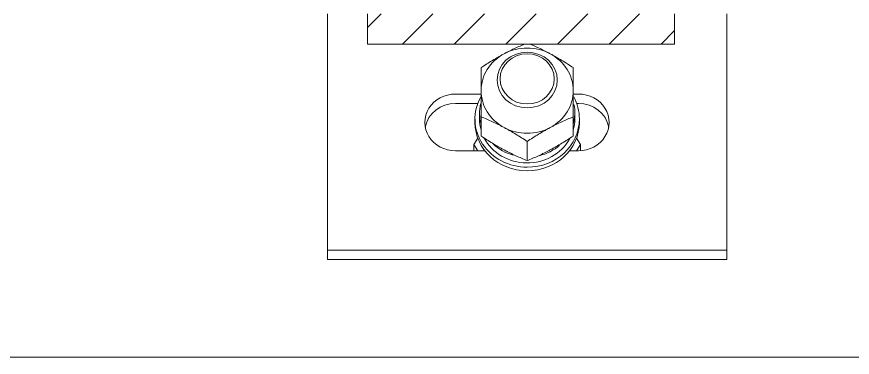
# Model space of a CAD drawing. Header units: millimetres. Extents: x 0 to 2970, y 0 to 2245.
# Drawn here: x 772.2 to 1044.4, y 476.1 to 586.9 of the extents above; entities that cross this region are included whole.
import ezdxf

# ---------------------------------------------------------------- set-up
doc = ezdxf.new("R2010")
doc.units = ezdxf.units.MM
doc.layers.add('1', color=7, linetype='Continuous', true_color=0xffffff)
doc.layers.add('170', color=7, linetype='Continuous', true_color=0xffffff)

msp = doc.modelspace()

# ---------------------------------------------------------------- hatches: boundary and pattern name
at = {"layer": '1', "linetype": 'Continuous', "lineweight": 18}
h = msp.add_hatch(dxfattribs=at)
h.set_pattern_fill('ANSI31', color=4, scale=3.75, angle=360, style=0)
h.paths.add_polyline_path([(886.48, 577.96), (886.48, 587.8), (986.48, 587.8), (986.48, 577.96)], flags=0)

# ---------------------------------------------------------------- linework, layer by layer
at = {"layer": '1', "color": 7, "linetype": 'Continuous', "lineweight": 18}
for p, q in [((873.48, 510.91), (873.48, 587.81)), ((886.48, 577.96), (886.48, 587.8)), ((986.48, 587.8), (986.48, 577.96)), ((1003.48, 587.81), (1003.48, 510.91)), ((886.48, 577.96), (986.48, 577.96)), ((923.48, 561.72), (915.16, 561.72)), ((955.16, 561.72), (953.48, 561.72)), ((922.37, 558.66), (915.16, 558.66)), ((955.16, 558.66), (954.58, 558.66)), ((922.96, 555.54), (922.96, 553.63)), ((954, 553.63), (954, 555.54)), ((921.48, 553.63), (921.48, 552.48)), ((923.48, 554.3), (923.48, 548.06)), ((953.48, 554.3), (953.48, 548.06)), ((955.48, 552.48), (955.48, 553.63)), ((922.42, 547.32), (921.16, 545.29)), ((955.8, 545.29), (954.53, 547.32)), ((921.16, 545.29), (922.43, 543.24)), ((921.16, 543.24), (921.16, 545.29)), ((938.48, 546.3), (938.48, 540.05)), ((954.52, 543.24), (955.8, 545.29)), ((955.8, 543.26), (955.8, 545.29)), ((915.16, 543.24), (924.73, 543.24)), ((952.22, 543.24), (955.16, 543.24)), ((873.48, 507.85), (873.48, 510.91)), ((1003.48, 510.91), (873.48, 510.91)), ((1003.48, 507.85), (1003.48, 510.91)), ((1003.48, 507.85), (873.48, 507.85))]:
    msp.add_line(p, q, dxfattribs=at)
for centre, major_axis, start_param, end_param in [((938.48, 562.81), (15, 0), 1.047198, 2.094395), ((938.48, 562.81), (15, 0), 2.094395, 3.141593), ((938.48, 562.81), (15, 0), 0, 1.047198), ((915.16, 552.48), (-10, 0), 4.712389, 7.853982), ((938.48, 553.63), (17, 0), 2.665052, 4.712389), ((938.48, 562.81), (15, 0), 3.141593, 4.18879), ((938.48, 562.81), (15, 0), 5.235988, 6.283185), ((938.48, 553.63), (17, 0), 0, 0.471141), ((955.16, 552.48), (-10, 0), 1.570796, 4.712389), ((915.16, 549.42), (-10, 0), 4.712389, 6.116779), ((938.48, 555.54), (15.52, 0), 2.929372, 3.401218), ((938.48, 555.54), (15.52, 0), 6.023568, 6.477916), ((955.16, 549.42), (-10, 0), 3.307999, 4.712389), ((938.48, 552.48), (17, 0), 3.141593, 4.712389), ((938.48, 553.63), (15.52, 0), 3.141607, 3.401204), ((938.48, 553.63), (17, 0), 4.712389, 6.283185), ((938.48, 552.48), (17, 0), 4.712389, 6.283185), ((938.48, 553.63), (15.52, 0), 6.023574, 6.283171), ((938.48, 562.81), (15, 0), 4.18879, 5.235988), ((938.48, 553.63), (15.52, 0), 3.591672, 5.809489), ((938.48, 555.54), (15.52, 0), 3.916662, 4.415374), ((938.48, 555.54), (15.52, 0), 4.965717, 5.461082)]:
    msp.add_ellipse(centre, major_axis=major_axis, ratio=0.92388, start_param=start_param, end_param=end_param, dxfattribs=at)
for centre, major_axis in [((938.48, 566.27), (9.81, 0)), ((938.48, 566.64), (-8.83, 0))]:
    msp.add_ellipse(centre, major_axis=major_axis, ratio=0.92388, dxfattribs=at)
for points, knots in [([(930.98, 574.82), (931.14, 574.9), (931.3, 574.99), (931.54, 575.11), (931.62, 575.15), (931.77, 575.24), (932.17, 575.44), (932.57, 575.64), (933.52, 576.11), (934.15, 576.41), (935.4, 576.99), (936.02, 577.27), (936.98, 577.68), (937.33, 577.83), (937.68, 577.98)], [0, 0, 0, 0, 0.070056, 0.070056, 0.105084, 0.105084, 0.140112, 0.280225, 0.280225, 0.56045, 0.56045, 0.840675, 0.840675, 1, 1, 1, 1]), ([(939.27, 577.98), (940.23, 577.58), (941.21, 577.15), (942.81, 576.41), (943.44, 576.11), (944.39, 575.64), (944.7, 575.48), (945.34, 575.15), (945.66, 574.99), (945.98, 574.82)], [0, 0, 0, 0, 0.440011, 0.440011, 0.720006, 0.720006, 0.860003, 0.860003, 1, 1, 1, 1]), ([(923.48, 570.3), (924.7, 571.11), (925.94, 571.9), (927.81, 573.04), (928.44, 573.4), (929.39, 573.94), (929.7, 574.12), (930.34, 574.47), (930.66, 574.65), (930.98, 574.82)], [0, 0, 0, 0, 0.5, 0.5, 0.75, 0.75, 0.875, 0.875, 1, 1, 1, 1]), ([(945.98, 574.82), (946.14, 574.73), (946.3, 574.65), (946.54, 574.52), (946.62, 574.47), (946.77, 574.38), (947.17, 574.17), (947.57, 573.94), (948.52, 573.4), (949.15, 573.03), (950.4, 572.28), (951.02, 571.89), (952.25, 571.11), (952.87, 570.71), (953.48, 570.3)], [0, 0, 0, 0, 0.0625, 0.0625, 0.09375, 0.09375, 0.125, 0.25, 0.25, 0.5, 0.5, 0.75, 0.75, 1, 1, 1, 1]), ([(923.48, 562.81), (923.48, 563.15), (923.48, 563.82), (923.48, 564.49), (923.48, 564.9), (923.48, 564.98), (923.48, 565.14), (923.48, 565.39), (923.48, 565.95), (923.48, 566.42), (923.48, 567.36), (923.48, 567.97), (923.48, 569.15), (923.48, 569.73), (923.48, 570.3)], [0, 0, 0, 0, 0.125, 0.25, 0.25, 0.28125, 0.28125, 0.3125, 0.375, 0.5, 0.5, 0.75, 0.75, 1, 1, 1, 1]), ([(953.48, 562.81), (953.48, 563.15), (953.48, 563.82), (953.48, 564.49), (953.48, 564.9), (953.48, 564.98), (953.48, 565.14), (953.48, 565.39), (953.48, 565.95), (953.48, 566.42), (953.48, 567.36), (953.48, 567.97), (953.48, 569.15), (953.48, 569.73), (953.48, 570.3)], [0, 0, 0, 0, 0.125, 0.25, 0.25, 0.28125, 0.28125, 0.3125, 0.375, 0.5, 0.5, 0.75, 0.75, 1, 1, 1, 1]), ([(923.48, 554.3), (923.48, 555.03), (923.48, 555.76), (923.48, 556.58), (923.48, 556.67), (923.48, 556.85), (923.48, 557.12), (923.48, 557.75), (923.48, 558.29), (923.48, 559.36), (923.48, 560.06), (923.48, 561.11), (923.48, 561.45), (923.48, 562.14), (923.48, 562.48), (923.48, 562.81)], [0, 0, 0, 0, 0.25, 0.25, 0.28125, 0.28125, 0.3125, 0.375, 0.5, 0.5, 0.75, 0.75, 0.875, 0.875, 1, 1, 1, 1]), ([(953.48, 562.81), (953.48, 562.48), (953.48, 562.14), (953.48, 561.45), (953.48, 561.11), (953.48, 560.06), (953.48, 559.36), (953.48, 558.29), (953.48, 557.75), (953.48, 557.12), (953.48, 556.85), (953.48, 556.67), (953.48, 556.58), (953.48, 555.76), (953.48, 555.03), (953.48, 554.3)], [0, 0, 0, 0, 0.125, 0.125, 0.25, 0.25, 0.5, 0.5, 0.625, 0.6875, 0.71875, 0.71875, 0.75, 0.75, 1, 1, 1, 1]), ([(930.98, 550.81), (930.82, 550.9), (930.66, 550.98), (930.42, 551.11), (930.34, 551.15), (930.18, 551.23), (929.78, 551.44), (929.39, 551.64), (928.44, 552.11), (927.81, 552.41), (926.56, 552.99), (925.94, 553.26), (924.7, 553.8), (924.09, 554.05), (923.48, 554.3)], [0, 0, 0, 0, 0.0625, 0.0625, 0.09375, 0.09375, 0.125, 0.25, 0.25, 0.5, 0.5, 0.75, 0.75, 1, 1, 1, 1]), ([(953.48, 554.3), (952.25, 553.8), (951.01, 553.27), (949.14, 552.41), (948.51, 552.11), (947.57, 551.64), (947.25, 551.48), (946.62, 551.15), (946.3, 550.98), (945.98, 550.81)], [0, 0, 0, 0, 0.5, 0.5, 0.75, 0.75, 0.875, 0.875, 1, 1, 1, 1]), ([(938.48, 546.3), (937.25, 547.11), (936.01, 547.9), (934.14, 549.03), (933.51, 549.4), (932.57, 549.94), (932.25, 550.12), (931.62, 550.47), (931.3, 550.64), (930.98, 550.81)], [0, 0, 0, 0, 0.5, 0.5, 0.75, 0.75, 0.875, 0.875, 1, 1, 1, 1]), ([(945.98, 550.81), (945.82, 550.73), (945.66, 550.64), (945.42, 550.51), (945.34, 550.47), (945.18, 550.38), (944.78, 550.16), (944.39, 549.94), (943.44, 549.4), (942.81, 549.03), (941.56, 548.27), (940.94, 547.89), (939.7, 547.1), (939.09, 546.7), (938.48, 546.3)], [0, 0, 0, 0, 0.0625, 0.0625, 0.09375, 0.09375, 0.125, 0.25, 0.25, 0.5, 0.5, 0.75, 0.75, 1, 1, 1, 1]), ([(923.48, 548.06), (924.7, 547.24), (925.94, 546.46), (927.81, 545.32), (928.44, 544.95), (929.39, 544.41), (929.7, 544.24), (930.34, 543.89), (930.66, 543.71), (930.98, 543.54)], [0, 0, 0, 0, 0.5, 0.5, 0.75, 0.75, 0.875, 0.875, 1, 1, 1, 1]), ([(945.98, 543.54), (946.14, 543.63), (946.3, 543.71), (946.54, 543.84), (946.62, 543.89), (946.77, 543.97), (947.17, 544.19), (947.57, 544.42), (948.52, 544.96), (949.15, 545.33), (950.4, 546.08), (951.02, 546.47), (952.25, 547.25), (952.87, 547.65), (953.48, 548.06)], [0, 0, 0, 0, 0.0625, 0.0625, 0.09375, 0.09375, 0.125, 0.25, 0.25, 0.5, 0.5, 0.75, 0.75, 1, 1, 1, 1]), ([(930.98, 543.54), (931.14, 543.46), (931.3, 543.37), (931.54, 543.25), (931.62, 543.21), (931.77, 543.12), (932.17, 542.92), (932.57, 542.72), (933.52, 542.25), (934.15, 541.95), (935.4, 541.37), (936.02, 541.09), (937.25, 540.56), (937.87, 540.3), (938.48, 540.05)], [0, 0, 0, 0, 0.0625, 0.0625, 0.09375, 0.09375, 0.125, 0.25, 0.25, 0.5, 0.5, 0.75, 0.75, 1, 1, 1, 1]), ([(938.48, 540.05), (939.7, 540.55), (940.94, 541.08), (942.81, 541.95), (943.44, 542.25), (944.39, 542.72), (944.7, 542.88), (945.34, 543.2), (945.66, 543.37), (945.98, 543.54)], [0, 0, 0, 0, 0.5, 0.5, 0.75, 0.75, 0.875, 0.875, 1, 1, 1, 1])]:
    msp.add_open_spline(points, degree=3, knots=knots, dxfattribs=at)
at = {"layer": '170', "color": 35, "linetype": 'Continuous', "lineweight": 18}
msp.add_line((473.48, 476.1), (1326.54, 476.1), dxfattribs=at)

doc.saveas('drawing.dxf')
